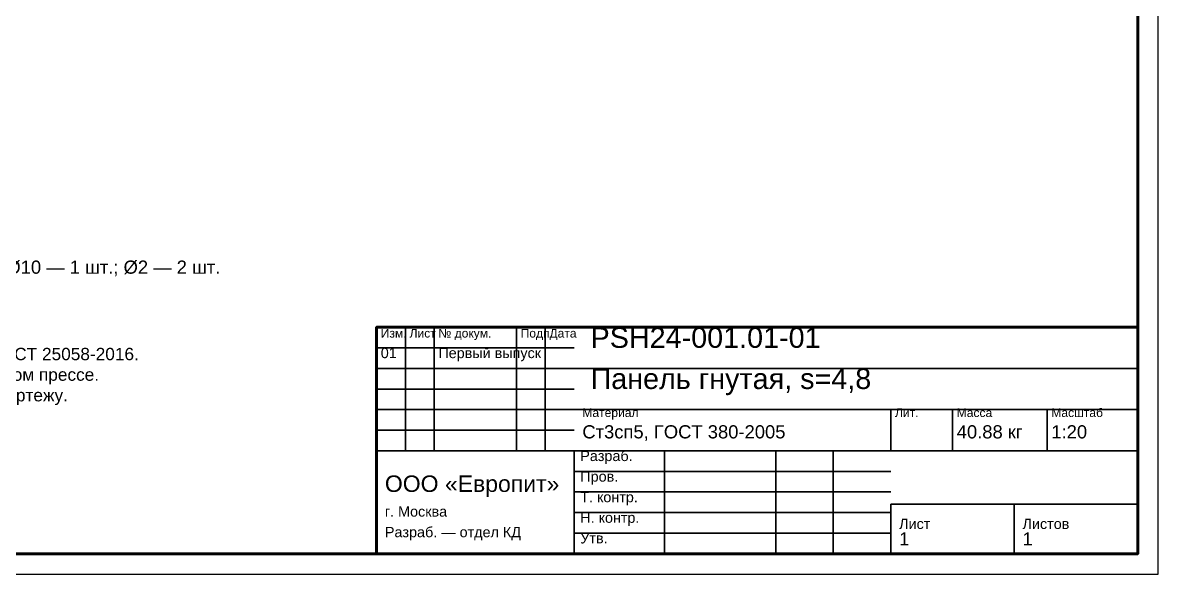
# Model space of a CAD drawing. Header units: millimetres. Extents: x 0 to 420, y 0 to 297.
# Drawn here: x 144 to 420, y 0 to 134 of the extents above; entities that cross this region are included whole.
import ezdxf

# ---------------------------------------------------------------- set-up
doc = ezdxf.new("R2010")
doc.units = ezdxf.units.MM
doc.styles.add('GOST', font='Arial')

msp = doc.modelspace()

# ---------------------------------------------------------------- linework, layer by layer
at = {"color": 7, "lineweight": 35}
for p, q in [((237, 30), (237, 60)), ((244, 30), (244, 60)), ((264, 30), (264, 60)), ((271, 30), (271, 60)), ((230, 55), (278, 55)), ((230, 50), (278, 50)), ((278, 50), (415, 50)), ((230, 45), (278, 45)), ((230, 40), (278, 40)), ((278, 40), (415, 40)), ((355, 30), (355, 40)), ((370, 30), (370, 40)), ((393, 30), (393, 40)), ((230, 35), (278, 35)), ((230, 30), (278, 30)), ((278, 30), (415, 30)), ((300, 5), (300, 30)), ((327, 5), (327, 30)), ((341, 5), (341, 30)), ((278, 25), (355, 25)), ((278, 20), (355, 20)), ((355, 17), (415, 17)), ((278, 15), (355, 15)), ((278, 10), (355, 10))]:
    msp.add_line(p, q, dxfattribs=at)
at = {"color": 7, "lineweight": 25}
msp.add_lwpolyline([(0, 0), (420, 0), (420, 297), (0, 297)], close=True, dxfattribs=at)
at = {"color": 7, "lineweight": 70}
for points in [[(20, 5), (415, 5), (415, 292), (20, 292)], [(230, 5), (415, 5), (415, 60), (230, 60)]]:
    msp.add_lwpolyline(points, close=True, dxfattribs=at)
at = {"color": 7, "lineweight": 35}
for points in [[(230, 5), (278, 5), (278, 30), (230, 30)], [(355, 5), (385, 5), (385, 17), (355, 17)], [(385, 5), (415, 5), (415, 17), (385, 17)]]:
    msp.add_lwpolyline(points, close=True, dxfattribs=at)

# ---------------------------------------------------------------- texts
at = {"color": 6, "style": 'GOST'}
msp.add_text('Отверстия: Ø20 — 6 шт.; Ø13 — 23 шт.; Ø12 — 22 шт.; Ø10 — 1 шт.; Ø2 — 2 шт.', height=3.2, dxfattribs=at).set_placement((25, 73))
at = {"color": 3, "style": 'GOST'}
for s, height, p in [('Изм.', 2.1, (231, 57.5)), ('Лист', 2.1, (238, 57.5)), ('№ докум.', 2.1, (245, 57.5)), ('Подп.', 2.1, (265, 57.5)), ('Дата', 2.1, (272, 57.5)), ('PSH24-001.01-01', 5, (282, 55)), ('2. Неуказанные предельные отклонения размеров — по ГОСТ 25058-2016.', 3, (25, 52)), ('01', 2.5, (231, 52.5)), ('Первый выпуск', 2.5, (245, 52.5)), ('3. Заготовка — лист, раскрой по DXF; гибка на листогибочном прессе.', 3, (25, 47)), ('Панель гнутая, s=4,8', 5, (282, 45)), ('4. Радиусы гибов и положение линий гиба — по данному чертежу.', 3, (25, 42)), ('Материал', 2.1, (280, 38.2)), ('Лит.', 2.1, (356, 38.2)), ('Масса', 2.1, (371, 38.2)), ('Масштаб', 2.1, (394, 38.2)), ('Ст3сп5, ГОСТ 380-2005', 3.2, (280, 33)), ('40.88 кг', 3.2, (371, 33)), ('1:20', 3.2, (394, 33)), ('Разраб.', 2.5, (279.5, 27.5)), ('Пров.', 2.5, (279.5, 22.5)), ('ООО «Европит»', 4, (232, 20)), ('Т. контр.', 2.5, (279.5, 17.5)), ('г. Москва', 2.5, (232, 14)), ('Н. контр.', 2.5, (279.5, 12.5)), ('Разраб. — отдел КД', 2.5, (232, 9)), ('Лист', 2.5, (357, 11)), ('Листов', 2.5, (387, 11)), ('Утв.', 2.5, (279.5, 7.5)), ('1', 3.2, (357, 7)), ('1', 3.2, (387, 7))]:
    msp.add_text(s, height=height, dxfattribs=at).set_placement(p)

doc.saveas('drawing.dxf')
